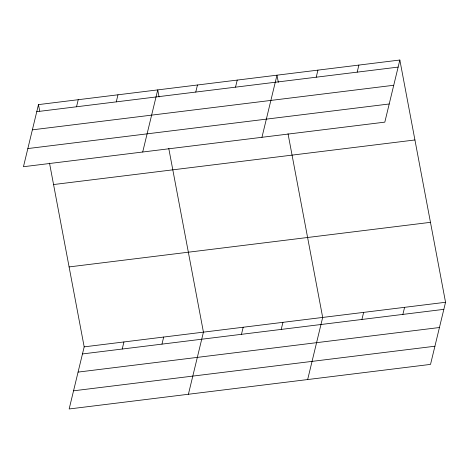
<?xml version="1.0" encoding="UTF-8"?>
<svg xmlns="http://www.w3.org/2000/svg" width="469" height="469" viewBox="0 0 469 469"><rect width="100%" height="100%" fill="white"/><g stroke="black" fill="none" stroke-linecap="round" stroke-linejoin="round"><path stroke-width="0.7" d="M38.476 104.61L23.45 166.724L384.82 122.139L399.846 60.026L38.476 104.61L39.689 111.03M76.517 106.78L78.229 99.704M116.265 101.873L117.977 94.802M49.521 163.136L84.18 346.861L69.154 408.974L430.524 364.39L445.55 302.276L399.846 60.026M142.705 152.009L157.731 89.896L159.073 97.036M122.221 349.03L123.933 341.954M195.766 92.065L197.478 84.995M161.969 344.123L163.681 337.053M235.52 87.164L237.232 80.088M188.403 394.265L203.435 332.146L168.77 148.427M261.954 137.3L276.98 75.187L278.328 82.321M241.471 334.315L243.182 327.245M316.223 77.203L317.935 70.133M281.224 329.414L282.936 322.338M357.179 72.15L358.891 65.08M307.658 379.55L322.684 317.437L288.025 133.712M361.927 319.453L363.639 312.383M402.883 314.406L404.595 307.33M36.764 111.681L398.134 67.096M32.373 129.843L393.743 85.264M27.847 148.562L389.211 103.977M53.56 184.552L414.93 139.967M69.095 266.92L430.466 222.335M84.18 346.861L445.55 302.276M82.468 353.937L443.838 309.352M78.077 372.099L439.447 327.514M73.545 390.812L434.915 346.228"/></g></svg>
